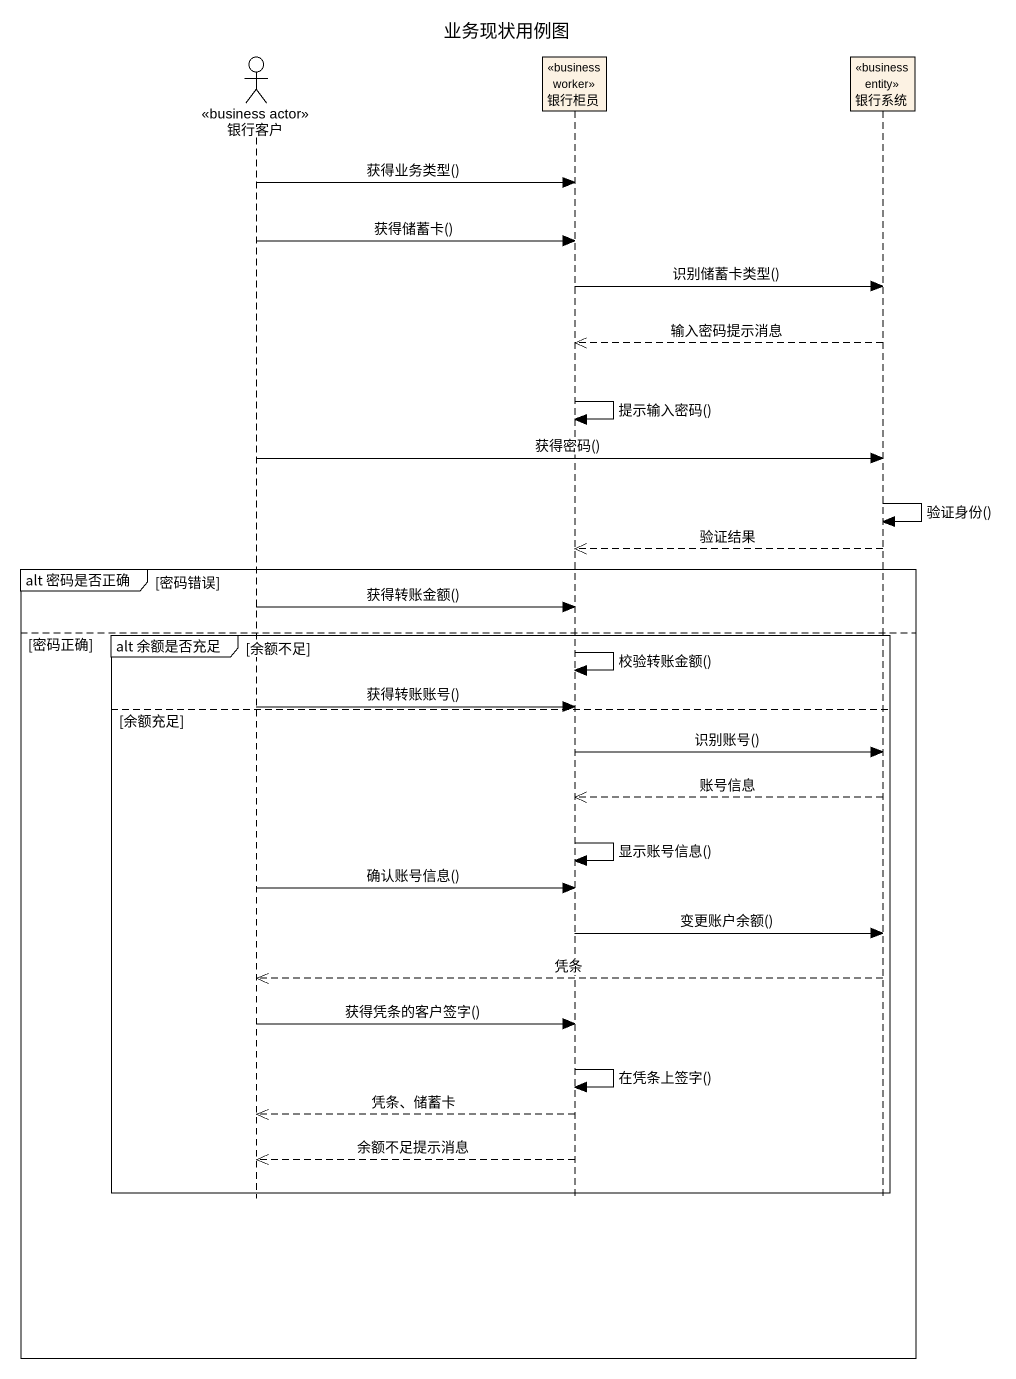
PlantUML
@startuml
title 业务现状用例图
hide footbox
actor 银行客户 <<business actor>>
participant 银行柜员 <<business worker>>
participant 银行系统 <<business entity>>

银行客户 -> 银行柜员 : 获得业务类型()
银行客户 -> 银行柜员 : 获得储蓄卡()
银行柜员 -> 银行系统 : 识别储蓄卡类型()
银行系统 -->> 银行柜员 : 输入密码提示消息
银行柜员 -> 银行柜员 : 提示输入密码()
银行客户 -> 银行系统 : 获得密码()
银行系统 -> 银行系统 : 验证身份()
银行系统 -->> 银行柜员 : 验证结果
group alt 密码是否正确 [密码错误]
  银行客户 -> 银行柜员 : 获得转账金额()
else 密码正确
  group alt 余额是否充足 [余额不足]
    银行柜员 -> 银行柜员 : 校验转账金额()
    银行客户 -> 银行柜员 : 获得转账账号()
  else 余额充足
    银行柜员 -> 银行系统 : 识别账号()
    银行系统 -->> 银行柜员 : 账号信息
    银行柜员 -> 银行柜员 : 显示账号信息()
    银行客户 -> 银行柜员 : 确认账号信息()
    银行柜员 -> 银行系统 : 变更账户余额()
    银行系统 -->> 银行客户 : 凭条
    银行客户 -> 银行柜员 : 获得凭条的客户签字()
    银行柜员 -> 银行柜员 : 在凭条上签字()
    银行柜员 -->> 银行客户 : 凭条、储蓄卡
    银行柜员 -->> 银行客户 : 余额不足提示消息
  end
end
@enduml
